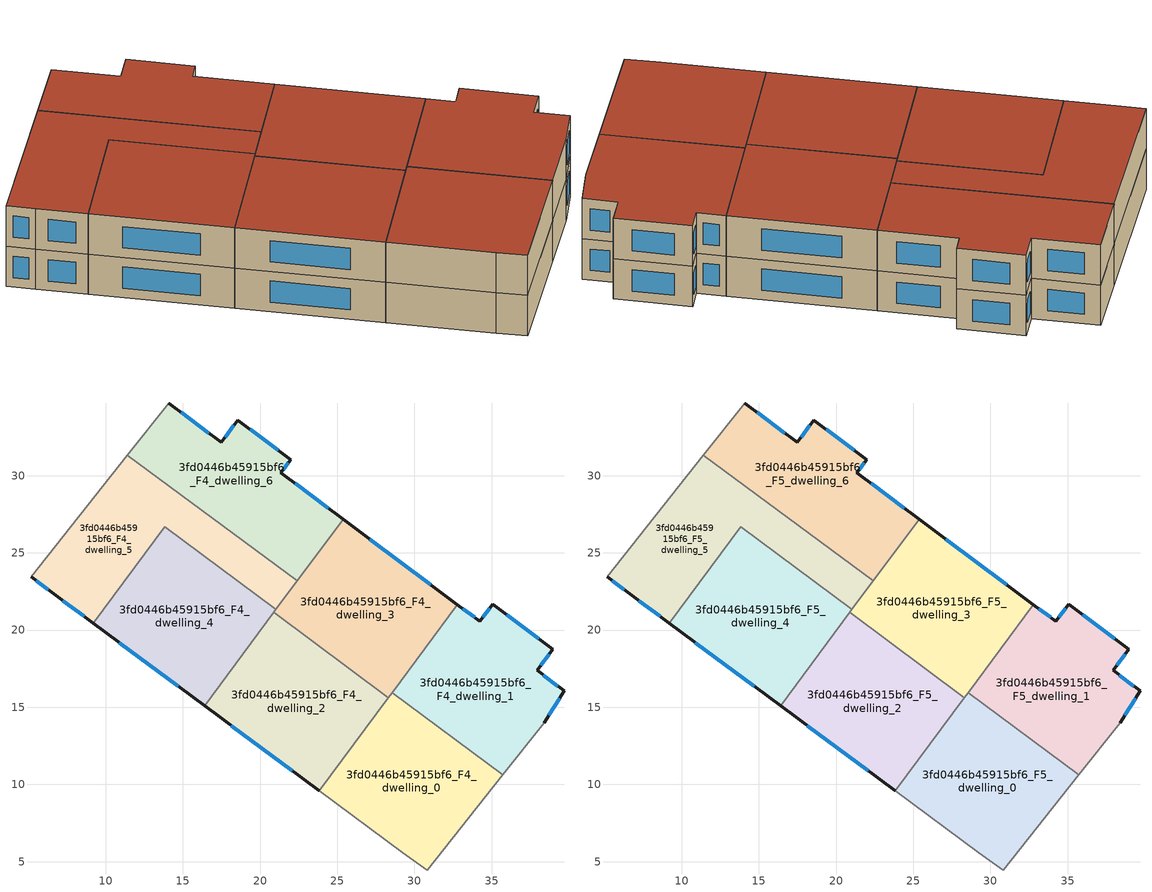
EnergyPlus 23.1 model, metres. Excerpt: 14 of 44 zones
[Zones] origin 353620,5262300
3fd0446b45915bf6_F4_dwelling_0
 floor to 3fd0446b45915bf6_F3_dwelling_0 (EU_floor_Construction): 35.72,10.63 30.82,4.46 29.25,5.56 23.83,9.58 28.55,15.95 z12
 wall adiabatic (EU_wall_Construction): 23.83,9.58 29.25,5.56 30.82,4.46 35.72,10.63 z12:15
 wall to 3fd0446b45915bf6_F4_dwelling_1 (EU_wall_Construction): 35.72,10.63 28.55,15.95 z12:15
 wall to 3fd0446b45915bf6_F4_dwelling_2 (EU_wall_Construction): 28.31,15.62 23.83,9.58 z12:15
 wall to 3fd0446b45915bf6_F4_dwelling_3 (EU_wall_Construction): 28.55,15.95 28.31,15.62 z12:15
3fd0446b45915bf6_F4_dwelling_1
 floor to 3fd0446b45915bf6_F3_dwelling_1 (EU_floor_Construction): 38.96,18.75 37.94,17.39 39.71,16.07 38.4,14.01 35.72,10.63 28.55,15.95 32.79,21.65 34.24,20.56 35.07,21.67 z12
 wall outside (EU_wall_Construction): 38.4,14.01 39.71,16.07 37.94,17.39 38.96,18.75 35.07,21.67 34.24,20.56 32.79,21.65 z12:15
 wall adiabatic (EU_wall_Construction): 35.72,10.63 38.4,14.01 z12:15
 wall to 3fd0446b45915bf6_F4_dwelling_3 (EU_wall_Construction): 32.79,21.65 28.55,15.95 z12:15
 window (EU_Window_Construction): 38.18,17.71 38.72,18.43 / 39.29,16.38 38.36,17.08 / 38.71,14.49 39.4,15.58 / 33.9,20.82 33.13,21.4 / 34.88,21.41 34.44,20.82 / 38.05,19.44 35.98,20.98 z12.7:14.3
3fd0446b45915bf6_F4_dwelling_2
 floor to 3fd0446b45915bf6_F3_dwelling_2 (EU_floor_Construction): 28.31,15.62 23.83,9.58 16.4,15.1 20.88,21.14 z12
 wall outside (EU_wall_Construction): 16.4,15.1 23.83,9.58 z12:15
 wall to 3fd0446b45915bf6_F4_dwelling_3 (EU_wall_Construction): 28.31,15.62 20.88,21.14 z12:15
 wall to 3fd0446b45915bf6_F4_dwelling_4 (EU_wall_Construction): 20.88,21.14 16.4,15.1 z12:15
 window (EU_Window_Construction): 18.14,13.81 22.09,10.88 z12.7:14.3
3fd0446b45915bf6_F4_dwelling_3
 floor to 3fd0446b45915bf6_F3_dwelling_3 (EU_floor_Construction): 32.79,21.65 28.31,15.62 20.88,21.14 25.37,27.19 z12
 wall outside (EU_wall_Construction): 32.79,21.65 25.37,27.19 z12:15
 wall to 3fd0446b45915bf6_F4_dwelling_6 (EU_wall_Construction): 25.37,27.19 22.39,23.18 z12:15
 wall to 3fd0446b45915bf6_F4_dwelling_5 (EU_wall_Construction): 22.39,23.18 21.03,21.34 z12:15
 wall to 3fd0446b45915bf6_F4_dwelling_4 (EU_wall_Construction): 21.02,21.34 20.88,21.14 z12:15
 window (EU_Window_Construction): 31.04,22.95 27.11,25.89 z12.7:14.3
3fd0446b45915bf6_F4_dwelling_4
 floor to 3fd0446b45915bf6_F3_dwelling_4 (EU_floor_Construction): 21.03,21.34 16.4,15.1 9.2,20.44 13.83,26.68 z12
 wall outside (EU_wall_Construction): 9.2,20.44 16.4,15.1 z12:15
 wall to 3fd0446b45915bf6_F4_dwelling_5 (EU_wall_Construction): 21.03,21.34 13.83,26.68 9.2,20.44 z12:15
 window (EU_Window_Construction): 10.89,19.19 14.71,16.36 z12.7:14.3
3fd0446b45915bf6_F4_dwelling_5
 floor to 3fd0446b45915bf6_F3_dwelling_5 (EU_floor_Construction): 22.39,23.18 21.03,21.34 13.83,26.68 9.2,20.44 6.62,22.35 5.17,23.46 11.4,31.34 z12
 wall outside (EU_wall_Construction): 5.17,23.46 6.62,22.35 9.2,20.44 z12:15
 wall adiabatic (EU_wall_Construction): 11.4,31.34 5.17,23.46 z12:15
 wall to 3fd0446b45915bf6_F4_dwelling_6 (EU_wall_Construction): 22.39,23.18 11.4,31.34 z12:15
 window (EU_Window_Construction): 7.23,21.91 8.59,20.89 / 5.51,23.2 6.28,22.61 z12.7:14.3
3fd0446b45915bf6_F4_dwelling_6
 floor to 3fd0446b45915bf6_F3_dwelling_6 (EU_floor_Construction): 21.97,31.04 21.34,30.2 25.37,27.19 22.39,23.18 11.4,31.34 14.08,34.71 17.47,32.17 18.55,33.6 z12
 wall outside (EU_wall_Construction): 25.37,27.19 21.34,30.2 21.97,31.04 18.55,33.6 17.47,32.17 14.08,34.71 z12:15
 wall adiabatic (EU_wall_Construction): 14.08,34.71 11.4,31.34 z12:15
 window (EU_Window_Construction): 16.67,32.77 14.87,34.11 / 18.3,33.26 17.72,32.5 / 21.17,31.64 19.35,33 / 21.49,30.4 21.82,30.85 / 24.42,27.9 22.29,29.5 z12.7:14.3
3fd0446b45915bf6_F5_dwelling_0
 floor to 3fd0446b45915bf6_F4_dwelling_0 (EU_floor_Construction): 35.72,10.63 30.82,4.46 29.25,5.56 23.83,9.58 28.55,15.95 z15
 wall adiabatic (EU_wall_Construction): 23.83,9.58 29.25,5.56 30.82,4.46 35.72,10.63 z15:18
 wall to 3fd0446b45915bf6_F5_dwelling_1 (EU_wall_Construction): 35.72,10.63 28.55,15.95 z15:18
 wall to 3fd0446b45915bf6_F5_dwelling_2 (EU_wall_Construction): 28.31,15.62 23.83,9.58 z15:18
 wall to 3fd0446b45915bf6_F5_dwelling_3 (EU_wall_Construction): 28.55,15.95 28.31,15.62 z15:18
 roof outside (EU_roof_Construction): 30.82,4.46 35.72,10.63 28.55,15.95 23.83,9.58 29.25,5.56 z18
3fd0446b45915bf6_F5_dwelling_1
 floor to 3fd0446b45915bf6_F4_dwelling_1 (EU_floor_Construction): 38.96,18.75 37.94,17.39 39.71,16.07 38.4,14.01 35.72,10.63 28.55,15.95 32.79,21.65 34.24,20.56 35.07,21.67 z15
 wall outside (EU_wall_Construction): 38.4,14.01 39.71,16.07 37.94,17.39 38.96,18.75 35.07,21.67 34.24,20.56 32.79,21.65 z15:18
 wall adiabatic (EU_wall_Construction): 35.72,10.63 38.4,14.01 z15:18
 wall to 3fd0446b45915bf6_F5_dwelling_3 (EU_wall_Construction): 32.79,21.65 28.55,15.95 z15:18
 window (EU_Window_Construction): 38.18,17.71 38.72,18.43 / 39.29,16.38 38.36,17.08 / 38.71,14.49 39.4,15.58 / 33.9,20.82 33.13,21.4 / 34.88,21.41 34.44,20.82 / 38.05,19.44 35.98,20.98 z15.7:17.3
 roof outside (EU_roof_Construction): 38.4,14.01 39.71,16.07 37.94,17.39 38.96,18.75 35.07,21.67 34.24,20.56 32.79,21.65 28.55,15.95 35.72,10.63 z18
3fd0446b45915bf6_F5_dwelling_2
 floor to 3fd0446b45915bf6_F4_dwelling_2 (EU_floor_Construction): 28.31,15.62 23.83,9.58 16.4,15.1 20.88,21.14 z15
 wall outside (EU_wall_Construction): 16.4,15.1 23.83,9.58 z15:18
 wall to 3fd0446b45915bf6_F5_dwelling_3 (EU_wall_Construction): 28.31,15.62 20.88,21.14 z15:18
 wall to 3fd0446b45915bf6_F5_dwelling_4 (EU_wall_Construction): 20.88,21.14 16.4,15.1 z15:18
 window (EU_Window_Construction): 18.14,13.81 22.09,10.88 z15.7:17.3
 roof outside (EU_roof_Construction): 23.83,9.58 28.31,15.62 20.88,21.14 16.4,15.1 z18
3fd0446b45915bf6_F5_dwelling_3
 floor to 3fd0446b45915bf6_F4_dwelling_3 (EU_floor_Construction): 32.79,21.65 28.31,15.62 20.88,21.14 25.37,27.19 z15
 wall outside (EU_wall_Construction): 32.79,21.65 25.37,27.19 z15:18
 wall to 3fd0446b45915bf6_F5_dwelling_6 (EU_wall_Construction): 25.37,27.19 22.39,23.18 z15:18
 wall to 3fd0446b45915bf6_F5_dwelling_5 (EU_wall_Construction): 22.39,23.18 21.03,21.34 z15:18
 wall to 3fd0446b45915bf6_F5_dwelling_4 (EU_wall_Construction): 21.02,21.34 20.88,21.14 z15:18
 window (EU_Window_Construction): 31.04,22.95 27.11,25.89 z15.7:17.3
 roof outside (EU_roof_Construction): 28.31,15.62 32.79,21.65 25.37,27.19 20.88,21.14 z18
3fd0446b45915bf6_F5_dwelling_4
 floor to 3fd0446b45915bf6_F4_dwelling_4 (EU_floor_Construction): 21.03,21.34 16.4,15.1 9.2,20.44 13.83,26.68 z15
 wall outside (EU_wall_Construction): 9.2,20.44 16.4,15.1 z15:18
 wall to 3fd0446b45915bf6_F5_dwelling_5 (EU_wall_Construction): 21.03,21.34 13.83,26.68 9.2,20.44 z15:18
 window (EU_Window_Construction): 10.89,19.19 14.71,16.36 z15.7:17.3
 roof outside (EU_roof_Construction): 16.4,15.1 21.03,21.34 13.83,26.68 9.2,20.44 z18
3fd0446b45915bf6_F5_dwelling_5
 floor to 3fd0446b45915bf6_F4_dwelling_5 (EU_floor_Construction): 22.39,23.18 21.03,21.34 13.83,26.68 9.2,20.44 6.62,22.35 5.17,23.46 11.4,31.34 z15
 wall outside (EU_wall_Construction): 5.17,23.46 6.62,22.35 9.2,20.44 z15:18
 wall adiabatic (EU_wall_Construction): 11.4,31.34 5.17,23.46 z15:18
 wall to 3fd0446b45915bf6_F5_dwelling_6 (EU_wall_Construction): 22.39,23.18 11.4,31.34 z15:18
 window (EU_Window_Construction): 7.23,21.91 8.59,20.89 / 5.51,23.2 6.28,22.61 z15.7:17.3
 roof outside (EU_roof_Construction): 21.03,21.34 22.39,23.18 11.4,31.34 5.17,23.46 6.62,22.35 9.2,20.44 13.83,26.68 z18
3fd0446b45915bf6_F5_dwelling_6
 floor to 3fd0446b45915bf6_F4_dwelling_6 (EU_floor_Construction): 21.97,31.04 21.34,30.2 25.37,27.19 22.39,23.18 11.4,31.34 14.08,34.71 17.47,32.17 18.55,33.6 z15
 wall outside (EU_wall_Construction): 25.37,27.19 21.34,30.2 21.97,31.04 18.55,33.6 17.47,32.17 14.08,34.71 z15:18
 wall adiabatic (EU_wall_Construction): 14.08,34.71 11.4,31.34 z15:18
 window (EU_Window_Construction): 16.67,32.77 14.87,34.11 / 18.3,33.26 17.72,32.5 / 21.17,31.64 19.35,33 / 21.49,30.4 21.82,30.85 / 24.42,27.9 22.29,29.5 z15.7:17.3
 roof outside (EU_roof_Construction): 22.39,23.18 25.37,27.19 21.34,30.2 21.97,31.04 18.55,33.6 17.47,32.17 14.08,34.71 11.4,31.34 z18
[Building]
EU S2 Campaign: North Axis=0; Terrain=City; Solar Distribution=FullExterior
[Site:Location]
Budapest.Ferenc.Liszt.Intl.AP: Latitude=47.437; Longitude=19.256; Time Zone=1; Elevation=185
[SizingPeriod:WeatherFileDays]
AnnualSizingPeriod: Begin Month=1; Begin Day of Month=1; End Month=12; End Day of Month=31; Day of Week for Start Day=Monday; Use Weather File Daylight Saving Period=No; Use Weather File Rain and Snow Indicators=No
[MATERIAL]
EU_InternalMass_Material: Roughness=MediumRough; Thickness=0.1; Conductivity=1; Density=1800; Specific Heat=900; Thermal Absorptance=0.9; Solar Absorptance=0.7; Visible Absorptance=0.7
[MATERIAL:NOMASS] Roughness=MediumRough; Thermal Absorptance=0.9; Solar Absorptance=0.7; Visible Absorptance=0.7
Name | Thermal Resistance
EU_wall_NoMass | 0.832559
EU_roof_NoMass | 1.39638
EU_floor_NoMass | 0.872794
[WINDOWMATERIAL:SIMPLEGLAZINGSYSTEM]
EU_Window_SimpleGlazing: UFactor=2.79869; Solar Heat Gain Coefficient=0.75; Visible Transmittance=0.75
[CONSTRUCTION]
EU_wall_Construction: EU_wall_NoMass
EU_roof_Construction: EU_roof_NoMass
EU_floor_Construction: EU_floor_NoMass
EU_Window_Construction: EU_Window_SimpleGlazing
EU_InternalMass_Construction: EU_InternalMass_Material
[ZONE] Type=1; Multiplier=1; Ceiling Height=autocalculate; Floor Area=autocalculate; Part of Total Floor Area=Yes
Name | Volume
3fd0446b45915bf6_F4_dwelling_0; 3fd0446b45915bf6_F5_dwelling_0 | 208.88
3fd0446b45915bf6_F4_dwelling_1; 3fd0446b45915bf6_F5_dwelling_1 | 208.863
3fd0446b45915bf6_F4_dwelling_2; 3fd0446b45915bf6_F5_dwelling_2 | 208.868
3fd0446b45915bf6_F4_dwelling_3; 3fd0446b45915bf6_F5_dwelling_3 | 208.879
3fd0446b45915bf6_F4_dwelling_4; 3fd0446b45915bf6_F5_dwelling_4; 3fd0446b45915bf6_F4_dwelling_6; 3fd0446b45915bf6_F5_dwelling_6 | 208.882
3fd0446b45915bf6_F4_dwelling_5; 3fd0446b45915bf6_F5_dwelling_5 | 208.864
[INTERNALMASS] Construction=EU_InternalMass_Construction
Name | Zone or ZoneList | Surface Area
3fd0446b45915bf6_F4_dwelling_0_EU_InternalMass | 3fd0446b45915bf6_F4_dwelling_0 | 69.6266
3fd0446b45915bf6_F4_dwelling_1_EU_InternalMass | 3fd0446b45915bf6_F4_dwelling_1 | 69.6209
3fd0446b45915bf6_F4_dwelling_2_EU_InternalMass | 3fd0446b45915bf6_F4_dwelling_2 | 69.6244
3fd0446b45915bf6_F4_dwelling_3_EU_InternalMass | 3fd0446b45915bf6_F4_dwelling_3 | 69.6284
3fd0446b45915bf6_F4_dwelling_4_EU_InternalMass | 3fd0446b45915bf6_F4_dwelling_4 | 69.6249
3fd0446b45915bf6_F4_dwelling_5_EU_InternalMass | 3fd0446b45915bf6_F4_dwelling_5 | 69.621
3fd0446b45915bf6_F4_dwelling_6_EU_InternalMass | 3fd0446b45915bf6_F4_dwelling_6 | 69.6258
3fd0446b45915bf6_F5_dwelling_0_EU_InternalMass | 3fd0446b45915bf6_F5_dwelling_0 | 69.6266
3fd0446b45915bf6_F5_dwelling_1_EU_InternalMass | 3fd0446b45915bf6_F5_dwelling_1 | 69.6209
3fd0446b45915bf6_F5_dwelling_2_EU_InternalMass | 3fd0446b45915bf6_F5_dwelling_2 | 69.6244
3fd0446b45915bf6_F5_dwelling_3_EU_InternalMass | 3fd0446b45915bf6_F5_dwelling_3 | 69.6284
3fd0446b45915bf6_F5_dwelling_4_EU_InternalMass | 3fd0446b45915bf6_F5_dwelling_4 | 69.6249
3fd0446b45915bf6_F5_dwelling_5_EU_InternalMass | 3fd0446b45915bf6_F5_dwelling_5 | 69.621
3fd0446b45915bf6_F5_dwelling_6_EU_InternalMass | 3fd0446b45915bf6_F5_dwelling_6 | 69.6258
[OTHEREQUIPMENT] Fuel Type=Electricity; Design Level Calculation Method=Watts/Area; Power per Zone Floor Area=1; Fraction Latent=0; Fraction Radiant=0; Fraction Lost=0; Carbon Dioxide Generation Rate=0; EndUse Subcategory=EU_Step8_InternalGains
Name | Zone or ZoneList or Space or SpaceList | Schedule
EU_Step8_InternalGain_3fd0446b45915bf6_F4_dwelling_0_f000 | 3fd0446b45915bf6_F4_dwelling_0 | EU_Step8_GainSchedule_3fd0446b45915bf6_F4_dwelling_0_f000
EU_Step8_InternalGain_3fd0446b45915bf6_F4_dwelling_1_f000 | 3fd0446b45915bf6_F4_dwelling_1 | EU_Step8_GainSchedule_3fd0446b45915bf6_F4_dwelling_1_f000
EU_Step8_InternalGain_3fd0446b45915bf6_F4_dwelling_2_f000 | 3fd0446b45915bf6_F4_dwelling_2 | EU_Step8_GainSchedule_3fd0446b45915bf6_F4_dwelling_2_f000
EU_Step8_InternalGain_3fd0446b45915bf6_F4_dwelling_3_f000 | 3fd0446b45915bf6_F4_dwelling_3 | EU_Step8_GainSchedule_3fd0446b45915bf6_F4_dwelling_3_f000
EU_Step8_InternalGain_3fd0446b45915bf6_F4_dwelling_4_f000 | 3fd0446b45915bf6_F4_dwelling_4 | EU_Step8_GainSchedule_3fd0446b45915bf6_F4_dwelling_4_f000
EU_Step8_InternalGain_3fd0446b45915bf6_F4_dwelling_5_f000 | 3fd0446b45915bf6_F4_dwelling_5 | EU_Step8_GainSchedule_3fd0446b45915bf6_F4_dwelling_5_f000
EU_Step8_InternalGain_3fd0446b45915bf6_F4_dwelling_6_f000 | 3fd0446b45915bf6_F4_dwelling_6 | EU_Step8_GainSchedule_3fd0446b45915bf6_F4_dwelling_6_f000
EU_Step8_InternalGain_3fd0446b45915bf6_F5_dwelling_0_f000 | 3fd0446b45915bf6_F5_dwelling_0 | EU_Step8_GainSchedule_3fd0446b45915bf6_F5_dwelling_0_f000
EU_Step8_InternalGain_3fd0446b45915bf6_F5_dwelling_1_f000 | 3fd0446b45915bf6_F5_dwelling_1 | EU_Step8_GainSchedule_3fd0446b45915bf6_F5_dwelling_1_f000
EU_Step8_InternalGain_3fd0446b45915bf6_F5_dwelling_2_f000 | 3fd0446b45915bf6_F5_dwelling_2 | EU_Step8_GainSchedule_3fd0446b45915bf6_F5_dwelling_2_f000
EU_Step8_InternalGain_3fd0446b45915bf6_F5_dwelling_3_f000 | 3fd0446b45915bf6_F5_dwelling_3 | EU_Step8_GainSchedule_3fd0446b45915bf6_F5_dwelling_3_f000
EU_Step8_InternalGain_3fd0446b45915bf6_F5_dwelling_4_f000 | 3fd0446b45915bf6_F5_dwelling_4 | EU_Step8_GainSchedule_3fd0446b45915bf6_F5_dwelling_4_f000
EU_Step8_InternalGain_3fd0446b45915bf6_F5_dwelling_5_f000 | 3fd0446b45915bf6_F5_dwelling_5 | EU_Step8_GainSchedule_3fd0446b45915bf6_F5_dwelling_5_f000
EU_Step8_InternalGain_3fd0446b45915bf6_F5_dwelling_6_f000 | 3fd0446b45915bf6_F5_dwelling_6 | EU_Step8_GainSchedule_3fd0446b45915bf6_F5_dwelling_6_f000
[ZONEVENTILATION:DESIGNFLOWRATE] Schedule=EU_AlwaysOn; Design Flow Rate Calculation Method=AirChanges/Hour; Air Changes per Hour=0.475469; Ventilation Type=Natural; Fan Pressure Rise=0; Fan Total Efficiency=1; Constant Term Coefficient=1; Temperature Term Coefficient=0; Velocity Term Coefficient=0; Velocity Squared Term Coefficient=0; Minimum Indoor Temperature=-100; Maximum Indoor Temperature=100; Delta Temperature=-100; Minimum Outdoor Temperature=-100; Maximum Outdoor Temperature=100; Maximum Wind Speed=40
Name | Zone or ZoneList or Space or SpaceList
EU_ConstantAir_3fd0446b45915bf6_F4_dwelling_0 | 3fd0446b45915bf6_F4_dwelling_0
EU_ConstantAir_3fd0446b45915bf6_F4_dwelling_1 | 3fd0446b45915bf6_F4_dwelling_1
EU_ConstantAir_3fd0446b45915bf6_F4_dwelling_2 | 3fd0446b45915bf6_F4_dwelling_2
EU_ConstantAir_3fd0446b45915bf6_F4_dwelling_3 | 3fd0446b45915bf6_F4_dwelling_3
EU_ConstantAir_3fd0446b45915bf6_F4_dwelling_4 | 3fd0446b45915bf6_F4_dwelling_4
EU_ConstantAir_3fd0446b45915bf6_F4_dwelling_5 | 3fd0446b45915bf6_F4_dwelling_5
EU_ConstantAir_3fd0446b45915bf6_F4_dwelling_6 | 3fd0446b45915bf6_F4_dwelling_6
EU_ConstantAir_3fd0446b45915bf6_F5_dwelling_0 | 3fd0446b45915bf6_F5_dwelling_0
EU_ConstantAir_3fd0446b45915bf6_F5_dwelling_1 | 3fd0446b45915bf6_F5_dwelling_1
EU_ConstantAir_3fd0446b45915bf6_F5_dwelling_2 | 3fd0446b45915bf6_F5_dwelling_2
EU_ConstantAir_3fd0446b45915bf6_F5_dwelling_3 | 3fd0446b45915bf6_F5_dwelling_3
EU_ConstantAir_3fd0446b45915bf6_F5_dwelling_4 | 3fd0446b45915bf6_F5_dwelling_4
EU_ConstantAir_3fd0446b45915bf6_F5_dwelling_5 | 3fd0446b45915bf6_F5_dwelling_5
EU_ConstantAir_3fd0446b45915bf6_F5_dwelling_6 | 3fd0446b45915bf6_F5_dwelling_6
[HVACTEMPLATE:THERMOSTAT] Constant Heating Setpoint=20; Constant Cooling Setpoint=50
EU_HeatOnly_3fd0446b45915bf6_F0_dwelling_0; EU_HeatOnly_3fd0446b45915bf6_F0_dwelling_1; EU_HeatOnly_3fd0446b45915bf6_F0_dwelling_2; EU_HeatOnly_3fd0446b45915bf6_F0_dwelling_3; EU_HeatOnly_3fd0446b45915bf6_F0_dwelling_4; EU_HeatOnly_3fd0446b45915bf6_F0_dwelling_5; EU_HeatOnly_3fd0446b45915bf6_F0_dwelling_6; EU_HeatOnly_3fd0446b45915bf6_F0_dwelling_7; EU_HeatOnly_3fd0446b45915bf6_F1_dwelling_0; EU_HeatOnly_3fd0446b45915bf6_F1_dwelling_1; EU_HeatOnly_3fd0446b45915bf6_F1_dwelling_2; EU_HeatOnly_3fd0446b45915bf6_F1_dwelling_3; EU_HeatOnly_3fd0446b45915bf6_F1_dwelling_4; EU_HeatOnly_3fd0446b45915bf6_F1_dwelling_5; EU_HeatOnly_3fd0446b45915bf6_F1_dwelling_6; EU_HeatOnly_3fd0446b45915bf6_F1_dwelling_7; EU_HeatOnly_3fd0446b45915bf6_F2_dwelling_0; EU_HeatOnly_3fd0446b45915bf6_F2_dwelling_1; EU_HeatOnly_3fd0446b45915bf6_F2_dwelling_2; EU_HeatOnly_3fd0446b45915bf6_F2_dwelling_3; EU_HeatOnly_3fd0446b45915bf6_F2_dwelling_4; EU_HeatOnly_3fd0446b45915bf6_F2_dwelling_5; EU_HeatOnly_3fd0446b45915bf6_F2_dwelling_6; EU_HeatOnly_3fd0446b45915bf6_F3_dwelling_0; EU_HeatOnly_3fd0446b45915bf6_F3_dwelling_1; EU_HeatOnly_3fd0446b45915bf6_F3_dwelling_2; EU_HeatOnly_3fd0446b45915bf6_F3_dwelling_3; EU_HeatOnly_3fd0446b45915bf6_F3_dwelling_4; EU_HeatOnly_3fd0446b45915bf6_F3_dwelling_5; EU_HeatOnly_3fd0446b45915bf6_F3_dwelling_6; EU_HeatOnly_3fd0446b45915bf6_F4_dwelling_0; EU_HeatOnly_3fd0446b45915bf6_F4_dwelling_1; EU_HeatOnly_3fd0446b45915bf6_F4_dwelling_2; EU_HeatOnly_3fd0446b45915bf6_F4_dwelling_3; EU_HeatOnly_3fd0446b45915bf6_F4_dwelling_4; EU_HeatOnly_3fd0446b45915bf6_F4_dwelling_5; EU_HeatOnly_3fd0446b45915bf6_F4_dwelling_6; EU_HeatOnly_3fd0446b45915bf6_F5_dwelling_0; EU_HeatOnly_3fd0446b45915bf6_F5_dwelling_1; EU_HeatOnly_3fd0446b45915bf6_F5_dwelling_2; EU_HeatOnly_3fd0446b45915bf6_F5_dwelling_3; EU_HeatOnly_3fd0446b45915bf6_F5_dwelling_4; EU_HeatOnly_3fd0446b45915bf6_F5_dwelling_5; EU_HeatOnly_3fd0446b45915bf6_F5_dwelling_6
[HVACTEMPLATE:ZONE:IDEALLOADSAIRSYSTEM] System Availability Schedule=EU_AlwaysOn; Maximum Heating Supply Air Temperature=50; Minimum Cooling Supply Air Temperature=13; Maximum Heating Supply Air Humidity Ratio=0.0156; Minimum Cooling Supply Air Humidity Ratio=0.0077; Heating Limit=NoLimit; Cooling Limit=NoLimit; Heating Availability Schedule=EU_AlwaysOn; Cooling Availability Schedule=EU_CoolingOff; Dehumidification Control Type=ConstantSensibleHeatRatio; Cooling Sensible Heat Ratio=0.7; Dehumidification Setpoint=60; Humidification Control Type=None; Humidification Setpoint=30; Outdoor Air Method=None; Outdoor Air Flow Rate per Person=0.00944; Outdoor Air Flow Rate per Zone Floor Area=0; Outdoor Air Flow Rate per Zone=0; Demand Controlled Ventilation Type=None; Outdoor Air Economizer Type=NoEconomizer; Heat Recovery Type=None; Sensible Heat Recovery Effectiveness=0.7; Latent Heat Recovery Effectiveness=0.65
Name | Template Thermostat
3fd0446b45915bf6_F4_dwelling_0 | EU_HeatOnly_3fd0446b45915bf6_F4_dwelling_0
3fd0446b45915bf6_F4_dwelling_1 | EU_HeatOnly_3fd0446b45915bf6_F4_dwelling_1
3fd0446b45915bf6_F4_dwelling_2 | EU_HeatOnly_3fd0446b45915bf6_F4_dwelling_2
3fd0446b45915bf6_F4_dwelling_3 | EU_HeatOnly_3fd0446b45915bf6_F4_dwelling_3
3fd0446b45915bf6_F4_dwelling_4 | EU_HeatOnly_3fd0446b45915bf6_F4_dwelling_4
3fd0446b45915bf6_F4_dwelling_5 | EU_HeatOnly_3fd0446b45915bf6_F4_dwelling_5
3fd0446b45915bf6_F4_dwelling_6 | EU_HeatOnly_3fd0446b45915bf6_F4_dwelling_6
3fd0446b45915bf6_F5_dwelling_0 | EU_HeatOnly_3fd0446b45915bf6_F5_dwelling_0
3fd0446b45915bf6_F5_dwelling_1 | EU_HeatOnly_3fd0446b45915bf6_F5_dwelling_1
3fd0446b45915bf6_F5_dwelling_2 | EU_HeatOnly_3fd0446b45915bf6_F5_dwelling_2
3fd0446b45915bf6_F5_dwelling_3 | EU_HeatOnly_3fd0446b45915bf6_F5_dwelling_3
3fd0446b45915bf6_F5_dwelling_4 | EU_HeatOnly_3fd0446b45915bf6_F5_dwelling_4
3fd0446b45915bf6_F5_dwelling_5 | EU_HeatOnly_3fd0446b45915bf6_F5_dwelling_5
3fd0446b45915bf6_F5_dwelling_6 | EU_HeatOnly_3fd0446b45915bf6_F5_dwelling_6
[SIZING:ZONE] Zone Cooling Design Supply Air Temperature Input Method=SupplyAirTemperature; Zone Cooling Design Supply Air Temperature=13; Zone Heating Design Supply Air Temperature Input Method=SupplyAirTemperature; Zone Heating Design Supply Air Temperature=50; Zone Cooling Design Supply Air Humidity Ratio=0.008; Zone Heating Design Supply Air Humidity Ratio=0.008; Cooling Design Air Flow Method=DesignDay; Cooling Design Air Flow Rate=0; Cooling Minimum Air Flow per Zone Floor Area=0.000762; Cooling Minimum Air Flow=0; Cooling Minimum Air Flow Fraction=0.2; Heating Design Air Flow Method=DesignDay; Heating Design Air Flow Rate=0; Heating Maximum Air Flow per Zone Floor Area=0.002032; Heating Maximum Air Flow=0.141576; Heating Maximum Air Flow Fraction=0.3; Account for Dedicated Outdoor Air System=No; Dedicated Outdoor Air System Control Strategy=NeutralSupplyAir; Dedicated Outdoor Air Low Setpoint Temperature for Design=autosize; Dedicated Outdoor Air High Setpoint Temperature for Design=autosize; Zone Load Sizing Method=Sensible Load Only No Latent Load; Zone Latent Cooling Design Supply Air Humidity Ratio Input Method=HumidityRatioDifference; Zone Cooling Design Supply Air Humidity Ratio Difference=0.005; Zone Latent Heating Design Supply Air Humidity Ratio Input Method=HumidityRatioDifference; Zone Humidification Design Supply Air Humidity Ratio Difference=0.005
3fd0446b45915bf6_F4_dwelling_0; 3fd0446b45915bf6_F4_dwelling_1; 3fd0446b45915bf6_F4_dwelling_2; 3fd0446b45915bf6_F4_dwelling_3; 3fd0446b45915bf6_F4_dwelling_4; 3fd0446b45915bf6_F4_dwelling_5; 3fd0446b45915bf6_F4_dwelling_6; 3fd0446b45915bf6_F5_dwelling_0; 3fd0446b45915bf6_F5_dwelling_1; 3fd0446b45915bf6_F5_dwelling_2; 3fd0446b45915bf6_F5_dwelling_3; 3fd0446b45915bf6_F5_dwelling_4; 3fd0446b45915bf6_F5_dwelling_5; 3fd0446b45915bf6_F5_dwelling_6
[SCHEDULE:CONSTANT]
Name | Hourly Value
EU_AlwaysOn | 1
EU_CoolingOff | 0
[SCHEDULE:FILE] Column Number=1; Rows to Skip at Top=0; Number of Hours of Data=8760; Column Separator=Comma; Interpolate to Timestep=No; Minutes per Item=60; Adjust Schedule for Daylight Savings=Yes
Name | File
EU_Step8_GainSchedule_3fd0446b45915bf6_F4_dwelling_0_f000 | ../../schedules/3fd0446b45915bf6/3fd0446b45915bf6_F4_dwelling_0_f000_gain.csv
EU_Step8_GainSchedule_3fd0446b45915bf6_F4_dwelling_1_f000 | ../../schedules/3fd0446b45915bf6/3fd0446b45915bf6_F4_dwelling_1_f000_gain.csv
EU_Step8_GainSchedule_3fd0446b45915bf6_F4_dwelling_2_f000 | ../../schedules/3fd0446b45915bf6/3fd0446b45915bf6_F4_dwelling_2_f000_gain.csv
EU_Step8_GainSchedule_3fd0446b45915bf6_F4_dwelling_3_f000 | ../../schedules/3fd0446b45915bf6/3fd0446b45915bf6_F4_dwelling_3_f000_gain.csv
EU_Step8_GainSchedule_3fd0446b45915bf6_F4_dwelling_4_f000 | ../../schedules/3fd0446b45915bf6/3fd0446b45915bf6_F4_dwelling_4_f000_gain.csv
EU_Step8_GainSchedule_3fd0446b45915bf6_F4_dwelling_5_f000 | ../../schedules/3fd0446b45915bf6/3fd0446b45915bf6_F4_dwelling_5_f000_gain.csv
EU_Step8_GainSchedule_3fd0446b45915bf6_F4_dwelling_6_f000 | ../../schedules/3fd0446b45915bf6/3fd0446b45915bf6_F4_dwelling_6_f000_gain.csv
EU_Step8_GainSchedule_3fd0446b45915bf6_F5_dwelling_0_f000 | ../../schedules/3fd0446b45915bf6/3fd0446b45915bf6_F5_dwelling_0_f000_gain.csv
EU_Step8_GainSchedule_3fd0446b45915bf6_F5_dwelling_1_f000 | ../../schedules/3fd0446b45915bf6/3fd0446b45915bf6_F5_dwelling_1_f000_gain.csv
EU_Step8_GainSchedule_3fd0446b45915bf6_F5_dwelling_2_f000 | ../../schedules/3fd0446b45915bf6/3fd0446b45915bf6_F5_dwelling_2_f000_gain.csv
EU_Step8_GainSchedule_3fd0446b45915bf6_F5_dwelling_3_f000 | ../../schedules/3fd0446b45915bf6/3fd0446b45915bf6_F5_dwelling_3_f000_gain.csv
EU_Step8_GainSchedule_3fd0446b45915bf6_F5_dwelling_4_f000 | ../../schedules/3fd0446b45915bf6/3fd0446b45915bf6_F5_dwelling_4_f000_gain.csv
EU_Step8_GainSchedule_3fd0446b45915bf6_F5_dwelling_5_f000 | ../../schedules/3fd0446b45915bf6/3fd0446b45915bf6_F5_dwelling_5_f000_gain.csv
EU_Step8_GainSchedule_3fd0446b45915bf6_F5_dwelling_6_f000 | ../../schedules/3fd0446b45915bf6/3fd0446b45915bf6_F5_dwelling_6_f000_gain.csv
